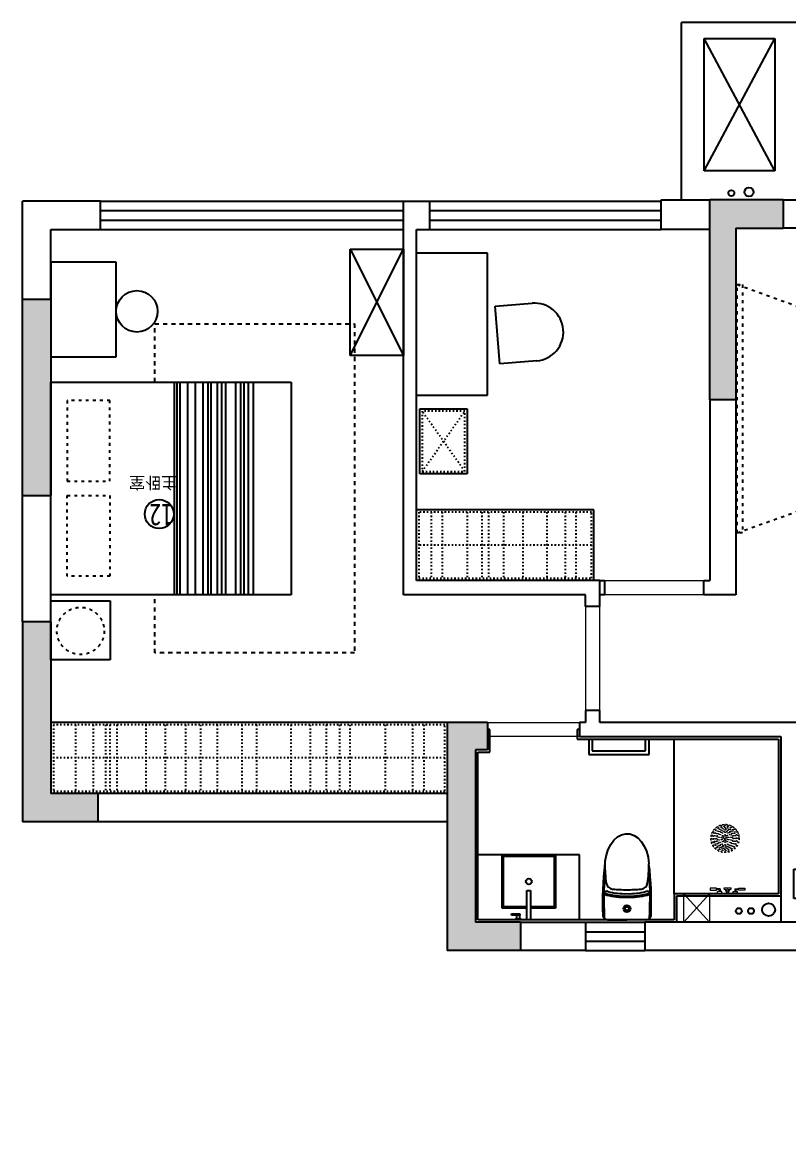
# Model space of a CAD drawing. Header units: inches. Extents: x -50945 to 250244, y -404780 to 18493.
# Drawn here: x 149918 to 156393, y -28350 to -18801 of the extents above; entities that cross this region are included whole.
import ezdxf

# ---------------------------------------------------------------- set-up
doc = ezdxf.new("R2010")
doc.units = ezdxf.units.IN
doc.header["$MEASUREMENT"] = 0
for name, pattern in [('ACAD_ISO03W100', [30, 12, -18]), ('iGo户型优化10', [30, 12, -18]), ('iGo户型优化15', [2, 1, -1])]:
    doc.linetypes.add(name, pattern=pattern)
for name, color, linetype in [('EVH 立面填充', 8, 'Continuous'), ('IBS-003-建筑窗框', 3, 'Continuous'), ('IBS-182-原建筑非承重墙', 150, 'Continuous'), ('IBS-200-原建筑承重墙柱', 200, 'Continuous'), ('IBS-63-原建筑窗', 63, 'Continuous'), ('IDS-030-造型完成面(看线)', 30, 'Continuous'), ('IDS-040-固定高家具', 40, 'Continuous'), ('IFF-31-卫浴洁具', 31, 'Continuous'), ('IFF-51-活动家具', 51, 'Continuous'), ('iGo户型优化', 7, 'Continuous'), ('房间编号', 50, 'Continuous')]:
    doc.layers.add(name, color=color, linetype=linetype)
doc.layers.add('天棚材质标注', color=2, linetype='Continuous', lineweight=5)
doc.layers.add('门', color=65, linetype='Continuous', lineweight=13)
doc.styles.add('ARI', font='', dxfattribs={"width": 0.8, "height": 200})
doc.styles.add('MtXpl_Arial_Unicode_', font='Arial Unicode.ttf')
doc.styles.get('ARI').set_extended_font_data('SimSun')

# ---------------------------------------------------------------- blocks, each defined once
blk = doc.blocks.new('fbgb')
at = {"layer": 'EVH 立面填充'}
h = blk.add_hatch(color=1, dxfattribs=at)
h.dxf.hatch_style = 1
h.paths.add_polyline_path([(53017.3, -120640.2), (53417.3, -120640.2), (53417.3, -120400.2), (52797.3, -120400.2), (52797.3, -122090.2), (53017.3, -122090.2)])
h = blk.add_hatch(color=1, dxfattribs=at)
h.dxf.hatch_style = 1
h.paths.add_polyline_path([(46987.3, -122900.2), (47227.3, -122900.2), (47227.3, -121240.2), (46987.3, -121240.2)])
h = blk.add_hatch(color=1, dxfattribs=at)
h.dxf.hatch_style = 1
h.paths.add_polyline_path([(47227.3, -125420.2), (47227.3, -123970.2), (46987.3, -123970.2), (46987.3, -125660.2), (47627.3, -125660.2), (47627.3, -125420.2)])
h = blk.add_hatch(color=1, dxfattribs=at)
h.dxf.hatch_style = 1
h.paths.add_polyline_path([(50577, -126750.2), (51197, -126750.2), (51197, -126510.2), (50817, -126510.2), (50817, -125050.2), (50917, -125050.2), (50917, -124820.2), (50577, -124820.2)])
at = {"color": 1}
for p, q in [((52800, -126221.4, 0), (52800, -126238.9, 0)), ((52855, -126221.4, 0), (52800, -126221.4, 0)), ((52800, -126221.4, 0), (52800, -126221.4, 0)), ((52855, -126238.9, 0), (52855, -126221.4, 0)), ((52885, -126226.2, 0), (52855, -126226.2, 0)), ((52885, -126226.2, 0), (52885, -126246.2, 0)), ((52917.8, -126229.6, 0), (52917.8, -126219.4, 0)), ((52917.8, -126219.4, 0), (52977.9, -126219.4, 0)), ((52977.9, -126229.2, 0), (52977.9, -126219.4, 0)), ((53009, -126226.2, 0), (53039, -126226.2, 0)), ((53009, -126226.2, 0), (53009, -126246.2, 0)), ((53039, -126238.9, 0), (53039, -126221.4, 0)), ((53039, -126221.4, 0), (53094, -126221.4, 0)), ((53094, -126221.4, 0), (53094, -126238.9, 0)), ((53094, -126221.4, 0), (53094, -126221.4, 0)), ((52800, -126238.9, 0), (52855, -126238.9, 0)), ((52912, -126266.6, 0), (52850, -126266.6, 0)), ((52850, -126266.6, 0), (52850, -126270.2, 0)), ((52912, -126270.2, 0), (52850, -126270.2, 0)), ((52877, -126234.2, 0), (52855, -126234.2, 0)), ((52898.5, -126250.2, 0), (52863.5, -126250.2, 0)), ((52863.5, -126266.6, 0), (52863.5, -126250.2, 0)), ((52888, -126246.2, 0), (52874, -126246.2, 0)), ((52874, -126246.2, 0), (52874, -126250.2, 0)), ((52877, -126234.2, 0), (52877, -126246.2, 0)), ((52888, -126246.2, 0), (52888, -126250.2, 0)), ((52898.5, -126266.6, 0), (52898.5, -126250.2, 0)), ((52912, -126266.6, 0), (52912, -126270.2, 0)), ((52912, -126270.2), (52982, -126270.2)), ((52934.5, -126239, 0), (52929.5, -126239, 0)), ((52934.5, -126239, 0), (52934.2, -126234, 0)), ((52934.5, -126266.6, 0), (52959.5, -126266.6, 0)), ((52934.5, -126266.6, 0), (52934.5, -126270.2, 0)), ((52959.5, -126270.2, 0), (52934.5, -126270.2, 0)), ((52939.5, -126254.8, 0), (52939.5, -126266.6, 0)), ((52954.5, -126254.8, 0), (52954.5, -126266.6, 0)), ((52959.5, -126239, 0), (52959.5, -126234, 0)), ((52964.5, -126239, 0), (52959.5, -126239, 0)), ((52959.5, -126266.6, 0), (52959.5, -126270.2, 0)), ((52982, -126266.6, 0), (53044, -126266.6, 0)), ((52982, -126266.6, 0), (52982, -126270.2, 0)), ((52982, -126270.2, 0), (53044, -126270.2, 0)), ((52995.5, -126266.6, 0), (52995.5, -126250.2, 0)), ((52995.5, -126250.2, 0), (53030.5, -126250.2, 0)), ((53006, -126246.2, 0), (53006, -126250.2, 0)), ((53006, -126246.2, 0), (53020, -126246.2, 0)), ((53017, -126234.2, 0), (53017, -126246.2, 0)), ((53017, -126234.2, 0), (53039, -126234.2, 0)), ((53020, -126246.2, 0), (53020, -126250.2, 0)), ((53030.5, -126266.6, 0), (53030.5, -126250.2, 0)), ((53094, -126238.9, 0), (53039, -126238.9, 0)), ((53044, -126266.6, 0), (53044, -126270.2, 0))]:
    blk.add_line(p, q, dxfattribs=at)
at = {"color": 1, "linetype": 'ACAD_ISO03W100'}
for centre, radius in [((52926.8, -125801.3, 0), 120), ((52926.8, -125801.3, 0), 118), ((52829.8, -125745.3, 0), 3), ((52835.4, -125756.1, 0), 3), ((52847.1, -125755.3, 0), 3), ((52847.6, -125722.1, 0), 3), ((52850.2, -125733.9, 0), 3), ((52861.7, -125736.3, 0), 3), ((52870.3, -125716.4, 0), 3), ((52870.8, -125704.4, 0), 3), ((52871.8, -125740.5, 0), 3), ((52880.8, -125721.7, 0), 3), ((52884.5, -125743.1, 0), 3), ((52891.2, -125727.5, 0), 3), ((52894.2, -125704.7, 0), 3), ((52894.6, -125748.3, 0), 3), ((52897.8, -125693.2, 0), 3), ((52903, -125712.5, 0), 3), ((52904.2, -125754.5, 0), 3), ((52904.5, -125732.9, 0), 3), ((52913.4, -125720.4, 0), 3), ((52917.3, -125740.1, 0), 3), ((52920.3, -125699.6, 0), 3), ((52926.8, -125689.3, 0), 3), ((52926.8, -125709.3, 0), 3), ((52926.8, -125729.3, 0), 3), ((52926.8, -125749.3, 0), 3), ((52936.8, -125720, 0), 3), ((52941.5, -125741.1, 0), 3), ((52946.9, -125701.3, 0), 3), ((52949, -125732.9, 0), 3), ((52949.3, -125754.5, 0), 3), ((52950.6, -125712.5, 0), 3), ((52955.8, -125693.2, 0), 3), ((52959.3, -125726.1, 0), 3), ((52963.4, -125751.3, 0), 3), ((52969.1, -125743.1, 0), 3), ((52972.1, -125710, 0), 3), ((52972.8, -125721.7, 0), 3), ((52979.2, -125738.3, 0), 3), ((52982.8, -125704.4, 0), 3), ((52991.8, -125736.3, 0), 3), ((52994.2, -125724.8, 0), 3), ((52994.8, -125755.6, 0), 3), ((53006, -125722.1, 0), 3), ((53006.5, -125755.3, 0), 3), ((53011.7, -125744.8, 0), 3), ((53023.8, -125745.3, 0), 3), ((52814.8, -125801.3, 0), 3), ((52818.6, -125772.4, 0), 3), ((52818.6, -125830.3, 0), 3), ((52825, -125807.8, 0), 3), ((52826.8, -125781.2, 0), 3), ((52830.1, -125833.9, 0), 3), ((52834.8, -125801.3, 0), 3), ((52837.9, -125777.5, 0), 3), ((52837.9, -125825.2, 0), 3), ((52844.8, -125803, 0), 3), ((52847.1, -125847.3, 0), 3), ((52847.6, -125779.9, 0), 3), ((52848.6, -125826.1, 0), 3), ((52854.8, -125801.3, 0), 3), ((52856.9, -125758.4, 0), 3), ((52858.3, -125779.1, 0), 3), ((52858.3, -125823.6, 0), 3), ((52858.7, -125847.1, 0), 3), ((52865.5, -125810.8, 0), 3), ((52866.6, -125786.6, 0), 3), ((52868.5, -125759, 0), 3), ((52868.5, -125843.7, 0), 3), ((52873.8, -125833.5, 0), 3), ((52876.1, -125789.8, 0), 3), ((52876.1, -125812.9, 0), 3), ((52876.8, -125764.7, 0), 3), ((52886.1, -125768.9, 0), 3), ((52886.1, -125833.8, 0), 3), ((52890.1, -125851.3, 0), 3), ((52896.3, -125791.5, 0), 3), ((52896.3, -125811.2, 0), 3), ((52904.2, -125848.2, 0), 3), ((52904.9, -125804.1, 0), 3), ((52908, -125775.5, 0), 3), ((52908, -125827.2, 0), 3), ((52911, -125786, 0), 3), ((52915.3, -125820.1, 0), 3), ((52916.4, -125795.3, 0), 3), ((52926.8, -125801.3, 0), 5), ((52926.8, -125769.3, 0), 3), ((52926.8, -125813.3, 0), 3), ((52926.8, -125833.3, 0), 3), ((52929, -125779.5, 0), 3), ((52934.3, -125822, 0), 3), ((52937.2, -125795.3, 0), 3), ((52945.3, -125789.4, 0), 3), ((52945.6, -125775.5, 0), 3), ((52945.6, -125827.2, 0), 3), ((52947.6, -125808.4, 0), 3), ((52949.3, -125848.2, 0), 3), ((52957.2, -125791.5, 0), 3), ((52957.2, -125811.2, 0), 3), ((52967.4, -125768.9, 0), 3), ((52967.4, -125833.8, 0), 3), ((52976.8, -125838, 0), 3), ((52977.5, -125789.8, 0), 3), ((52977.5, -125812.9, 0), 3), ((52979.8, -125769.2, 0), 3), ((52985, -125759, 0), 3), ((52985, -125843.7, 0), 3), ((52987, -125816.1, 0), 3), ((52988.1, -125791.9, 0), 3), ((52995.3, -125779.1, 0), 3), ((52995.3, -125823.6, 0), 3), ((52996.7, -125844.2, 0), 3), ((52998.8, -125801.3, 0), 3), ((53005, -125776.6, 0), 3), ((53005.9, -125822.8, 0), 3), ((53006.5, -125847.3, 0), 3), ((53008.8, -125799.7, 0), 3), ((53015.6, -125777.5, 0), 3), ((53015.6, -125825.2, 0), 3), ((53018.2, -125846.6, 0), 3), ((53018.8, -125801.3, 0), 3), ((53023.4, -125768.8, 0), 3), ((53026.8, -125821.4, 0), 3), ((53028.6, -125794.9, 0), 3), ((53035, -125772.4, 0), 3), ((53035, -125830.3, 0), 3), ((53038.8, -125801.3, 0), 3), ((52829.8, -125857.3, 0), 3), ((52841.9, -125857.8, 0), 3), ((52847.6, -125880.5, 0), 3), ((52859.4, -125877.9, 0), 3), ((52861.7, -125866.4, 0), 3), ((52870.8, -125898.3, 0), 3), ((52874.4, -125864.4, 0), 3), ((52880.8, -125881, 0), 3), ((52881.5, -125892.7, 0), 3), ((52884.5, -125859.6, 0), 3), ((52894.3, -125876.6, 0), 3), ((52897.8, -125909.5, 0), 3), ((52903, -125890.2, 0), 3), ((52904.5, -125869.8, 0), 3), ((52906.7, -125901.3, 0), 3), ((52912, -125861.6, 0), 3), ((52916.8, -125882.7, 0), 3), ((52926.8, -125853.3, 0), 3), ((52926.8, -125873.3, 0), 3), ((52926.8, -125893.3, 0), 3), ((52926.8, -125913.3, 0), 3), ((52933.2, -125903.1, 0), 3), ((52936.2, -125862.6, 0), 3), ((52940.1, -125882.3, 0), 3), ((52949, -125869.8, 0), 3), ((52950.6, -125890.2, 0), 3), ((52955.8, -125909.5, 0), 3), ((52958.9, -125854.3, 0), 3), ((52959.4, -125898, 0), 3), ((52962.4, -125875.2, 0), 3), ((52969.1, -125859.6, 0), 3), ((52972.8, -125881, 0), 3), ((52981.7, -125862.2, 0), 3), ((52982.8, -125898.3, 0), 3), ((52983.3, -125886.3, 0), 3), ((52991.8, -125866.4, 0), 3), ((53003.3, -125868.8, 0), 3), ((53006, -125880.5, 0), 3), ((53023.8, -125857.3, 0), 3)]:
    blk.add_circle(centre, radius, dxfattribs=at)
at = {"color": 1}
blk.add_circle((52947, -126239, 0), 9.39, dxfattribs=at)
for centre, radius, start, end in [((52932.7, -126206.6, 0), 27.5, 237.04557, 273.16738), ((52959.3, -126195.4, 0), 38.6, 270.39703, 298.98181), ((52947, -126239, 0), 17.5, 180.00612, 244.62919), ((52947, -126239, 0), 12.5, 180.00612, 0.00612), ((52947, -126239, 0), 17.5, 295.38306, 0.00612)]:
    blk.add_arc(centre, radius, start, end, dxfattribs=at)
at = {"layer": 'IBS-003-建筑窗框', "color": 1, "ltscale": 10}
for p, q in [((47647.3, -120409.2), (50207.3, -120409.2)), ((50427.3, -120410.2), (52387.3, -120410.2)), ((47647.3, -120650.2), (50207.3, -120650.2)), ((50427.3, -120650.2), (52387.3, -120650.2)), ((51747, -126510.2), (52247, -126510.2)), ((51747, -126750.2), (52247, -126750.2))]:
    blk.add_line(p, q, dxfattribs=at)
at = {"layer": 'IBS-182-原建筑非承重墙', "color": 1}
for p, q in [((52557.3, -120400.2), (52557.3, -118899.9)), ((53567.3, -118899.9), (52557.3, -118899.9)), ((52749.4, -119035.1), (53347.5, -119035.1)), ((52749.4, -120153.8), (52749.4, -119035.1)), ((52749.4, -120153.8), (53347.5, -119035.1)), ((53347.5, -120153.8), (52749.4, -119035.1)), ((53347.5, -119035.1), (53347.5, -120153.8)), ((53347.5, -120153.8), (52749.4, -120153.8)), ((52387.3, -120650.2), (52387.3, -120400.2)), ((52387.3, -120400.2), (52797.3, -120400.2)), ((53417.3, -120400.2), (53927.3, -120400.2)), ((47647.3, -120409.2), (46987.3, -120409.2)), ((46987.3, -121240.2), (46987.3, -120410.2)), ((47647.3, -120650.2), (47647.3, -120409.2)), ((50207.3, -120409.2), (50427.3, -120409.2)), ((50207.3, -123740.2), (50207.3, -120410.2)), ((50427.3, -120409.2), (50427.3, -120650.2)), ((47227.3, -121240.2), (47227.3, -120650.2)), ((47227.3, -120650.2), (47647.3, -120650.2)), ((50317.3, -123620.2), (50317.3, -120650.2)), ((50317.3, -120650.2), (50427.3, -120650.2)), ((52797.3, -120650.2), (52387.3, -120650.2)), ((53927.3, -120640.2), (53417.3, -120640.2)), ((52797.3, -122090.2), (52797.3, -123620.2)), ((53017.3, -122090.2), (53017.3, -123740.2)), ((46987.3, -123970.2), (46987.3, -122900.2)), ((47227.3, -123970.2), (47227.3, -122900.2)), ((51867.3, -123620.2), (50317.3, -123620.2)), ((51867.3, -123840.2), (51867.3, -123620.2)), ((51867.3, -123620.2), (51907.3, -123620.2)), ((51867.3, -123740.2), (51867.3, -123620.2)), ((51907.3, -123620.2), (51907.3, -123740.2)), ((52747.3, -123740.2), (52747.3, -123620.2)), ((52747.3, -123620.2), (52797.3, -123620.2)), ((51747.3, -123740.2), (50207.3, -123740.2)), ((51747.3, -123840.2), (51747.3, -123740.2)), ((51907.3, -123740.2), (51867.3, -123740.2)), ((53017.3, -123740.2), (52747.3, -123740.2)), ((51867.3, -123840.2), (51747.3, -123840.2)), ((51867, -124720.2), (51747, -124720.2)), ((51747, -124720.2), (51747, -124820.2)), ((51867, -124820.2), (51867, -124720.2)), ((51747, -124820.2), (51697, -124820.2)), ((51697, -124820.2), (51697, -124940.2)), ((55517, -124820.2), (51867, -124820.2)), ((51697, -124940.2), (53397, -124940.2)), ((53397, -124940.2), (53397, -126510.2)), ((50577, -125420.2), (47627.3, -125420.2)), ((50577, -125660.2), (47627.3, -125660.2)), ((52517, -126290.2), (52517, -126510.2)), ((53397, -126290.2), (52517, -126290.2)), ((51197, -126510.2), (51747, -126510.2)), ((51747, -126510.2), (51747, -126750.2)), ((53627, -126510.2), (52247, -126510.2)), ((52247, -126510.2), (52247, -126750.2)), ((51747, -126750.2), (51197, -126750.2)), ((54707, -126750.2), (52247, -126750.2))]:
    blk.add_line(p, q, dxfattribs=at)
for centre, radius in [((53128.5, -120333.7), 37.5), ((52979.5, -120342.3), 25), ((53042.7, -126415), 25), ((53146.1, -126415), 25), ((53294.2, -126403.6), 55)]:
    blk.add_circle(centre, radius, dxfattribs=at)
at = {"layer": 'IBS-200-原建筑承重墙柱', "color": 1, "ltscale": 0.02}
for p, q in [((52797.3, -122090.2), (52797.3, -120400.2)), ((53417.3, -120400.2), (52797.3, -120400.2)), ((53417.3, -120400.2), (53417.3, -120640.2)), ((53017.3, -120640.2), (53017.3, -122090.2)), ((53017.3, -120640.2), (53417.3, -120640.2)), ((46987.3, -121240.2), (47227.3, -121240.2)), ((46987.3, -122900.2), (46987.3, -121240.2)), ((47227.3, -121240.2), (47227.3, -122900.2)), ((53017.3, -122090.2), (52797.3, -122090.2)), ((46987.3, -122900.2), (47227.3, -122900.2)), ((47227.3, -123970.2), (46987.3, -123970.2)), ((46987.3, -123970.2), (46987.3, -125660.2)), ((47227.3, -123970.2), (47227.3, -125420.2)), ((50917, -124820.2), (50577, -124820.2)), ((50577, -124820.2), (50577, -126750.2)), ((50917, -124820.2), (50917, -125050.2)), ((50917, -125050.2), (50817, -125050.2)), ((50817, -125050.2), (50817, -126510.2)), ((47627.3, -125420.2), (47227.3, -125420.2)), ((47627.3, -125660.2), (47627.3, -125420.2)), ((47627.3, -125660.2), (46987.3, -125660.2)), ((51197, -126510.2), (50817, -126510.2)), ((51197, -126510.2), (51197, -126750.2)), ((51197, -126750.2), (50577, -126750.2))]:
    blk.add_line(p, q, dxfattribs=at)
at = {"layer": 'IBS-63-原建筑窗', "color": 1}
for p, q in [((47647.3, -120489.2), (50207.3, -120489.2)), ((50427.3, -120490.2), (52387.3, -120490.2)), ((47647.3, -120570.2), (50207.3, -120570.2)), ((50427.3, -120570.2), (52387.3, -120570.2)), ((51747, -126590.2), (52247, -126590.2)), ((51747, -126670.2), (52247, -126670.2))]:
    blk.add_line(p, q, dxfattribs=at)
at = {"layer": 'IDS-030-造型完成面(看线)', "color": 1}
for p, q in [((50937, -124880.2), (50917, -124880.2)), ((50937, -125070.2), (50937, -124880.2)), ((51697, -124880.2), (51677, -124880.2)), ((51677, -124880.2), (51677, -124960.2)), ((51677, -124960.2), (53377, -124960.2)), ((53377, -124960.2), (53377, -126270.2)), ((50837, -126490.2), (50837, -125070.2)), ((50837, -125070.2), (50937, -125070.2)), ((53377, -126270.2), (52497, -126270.2)), ((52497, -126270.2), (52497, -126490.2)), ((52497, -126490.2), (50837, -126490.2))]:
    blk.add_line(p, q, dxfattribs=at)
at = {"layer": 'IDS-040-固定高家具', "color": 1}
for p, q in [((50346.5, -122716.7), (50346.5, -122166.7)), ((50346.5, -122166.7), (50746.5, -122166.7)), ((50746.5, -122166.7), (50746.5, -122716.7)), ((50746.5, -122716.7), (50346.5, -122716.7)), ((51817.3, -123020.2), (50317.3, -123020.2)), ((51817.3, -123620.2), (51817.3, -123020.2)), ((50577, -124820.2), (47227.3, -124820.2))]:
    blk.add_line(p, q, dxfattribs=at)
at = {"layer": 'IDS-040-固定高家具', "color": 1, "linetype": 'ACAD_ISO03W100'}
for p, q in [((50726.5, -122186.7), (50366.5, -122186.7)), ((50366.5, -122186.7), (50366.5, -122696.7)), ((50366.5, -122696.7), (50726.5, -122186.7)), ((50726.5, -122696.7), (50366.5, -122186.7)), ((50726.5, -122696.7), (50726.5, -122186.7)), ((50366.5, -122696.7), (50726.5, -122696.7)), ((51797.3, -123040.2), (50337.3, -123040.2)), ((50337.3, -123040.2), (50337.3, -123600.2)), ((50440.7, -123040.2), (50440.7, -123600.2)), ((50535.8, -123040.2), (50535.8, -123600.2)), ((50746, -123040.2), (50746, -123600.2)), ((50869.9, -123040.2), (50869.9, -123600.2)), ((50927.5, -123040.2), (50927.5, -123600.2)), ((51054.2, -123040.2), (51054.2, -123600.2)), ((51215.5, -123040.2), (51215.5, -123600.2)), ((51419.9, -123040.2), (51419.9, -123600.2)), ((51575.5, -123040.2), (51575.5, -123600.2)), ((51664.7, -123040.2), (51664.7, -123600.2)), ((51797.3, -123600.2), (51797.3, -123040.2)), ((51797.3, -123320.2), (50337.3, -123320.2)), ((50337.3, -123600.2), (51797.3, -123600.2)), ((50557, -124840.2), (47247.3, -124840.2)), ((47247.3, -124840.2), (47247.3, -125400.2)), ((47434.4, -124840.2), (47434.4, -125400.2)), ((47583.2, -124840.2), (47583.2, -125400.2)), ((47687.3, -124840.2), (47687.3, -125400.2)), ((47724.4, -124840.2), (47724.4, -125400.2)), ((47783.9, -124840.2), (47783.9, -125400.2)), ((48029.4, -124840.2), (48029.4, -125400.2)), ((48193, -124840.2), (48193, -125400.2)), ((48364, -124840.2), (48364, -125400.2)), ((48490.4, -124840.2), (48490.4, -125400.2)), ((48631.7, -124840.2), (48631.7, -125400.2)), ((48839.9, -124840.2), (48839.9, -125400.2)), ((48966.4, -124840.2), (48966.4, -125400.2)), ((49256.4, -124840.2), (49256.4, -125400.2)), ((49420, -124840.2), (49420, -125400.2)), ((49553.9, -124840.2), (49553.9, -125400.2)), ((49665.4, -124840.2), (49665.4, -125400.2)), ((49754.7, -124840.2), (49754.7, -125400.2)), ((50052.1, -124840.2), (50052.1, -125400.2)), ((50282.7, -124840.2), (50282.7, -125400.2)), ((50379.3, -124840.2), (50379.3, -125400.2)), ((50557, -125400.2), (50557, -124840.2)), ((50557, -125120.2), (47247.3, -125120.2)), ((47247.3, -125400.2), (50557, -125400.2))]:
    blk.add_line(p, q, dxfattribs=at)
at = {"layer": 'IFF-31-卫浴洁具', "color": 1, "ltscale": 0.02}
for p, q in [((51773.8, -124960.2), (51773.8, -125090.2)), ((51803.8, -124960.2), (51803.8, -125060.2)), ((52253.8, -125060.2), (52253.8, -124960.2)), ((52283.8, -125090.2), (52283.8, -124960.2)), ((52497, -126270.2), (52497, -124960.2)), ((51803.8, -125060.2), (52253.8, -125060.2)), ((51773.8, -125090.2), (52283.8, -125090.2)), ((51697, -125940.2), (50837, -125940.2)), ((51697, -126490.2), (51697, -125940.2)), ((51933.5, -126490.2), (52097, -126490.2)), ((52260.5, -126490.2), (52097, -126490.2))]:
    blk.add_line(p, q, dxfattribs=at)
at = {"layer": 'IFF-31-卫浴洁具', "color": 1}
for p, q in [((51042, -126390.2), (51042, -125940.2)), ((51042, -125940.2), (51492, -125940.2)), ((51492, -125940.2), (51492, -126390.2)), ((51252, -126240.2), (51282, -126240.2)), ((51252, -126490.2), (51252, -126240.2)), ((51282, -126240.2), (51282, -126490.2)), ((51252, -126390.2), (51042, -126390.2)), ((51492, -126390.2), (51282, -126390.2)), ((51122, -126439.8), (51192, -126439.8)), ((51122, -126449.8), (51122, -126439.8)), ((51192, -126449.8), (51122, -126449.8)), ((51152, -126480.2), (51202, -126480.2)), ((51152, -126490.2), (51152, -126480.2)), ((51202, -126490.2), (51152, -126490.2)), ((51192, -126450.2), (51162, -126450.2)), ((51162, -126450.2), (51162, -126480.2)), ((51162, -126480.2), (51192, -126480.2)), ((51192, -126439.8), (51192, -126449.8)), ((51192, -126480.2), (51192, -126450.2)), ((51202, -126480.2), (51202, -126490.2)), ((51282, -126490.2), (51252, -126490.2))]:
    blk.add_line(p, q, dxfattribs=at)
at = {"layer": 'IFF-31-卫浴洁具', "color": 1, "ltscale": 0.02}
for radius in [29.6, 16.1]:
    blk.add_circle((52097, -126394.3), radius, dxfattribs=at)
for centre, radius, start, end in [((54468.3, -126335.1), 2577.4, 172.86641, 182.59988), ((56213.4, -126293.2), 4311.6, 176.30057, 182.47118), ((53010.5, -126021.7), 1099.7, 179.65189, 188.29697), ((51183.5, -126021.7), 1099.7, 351.70303, 0.34811), ((49725.7, -126335.1), 2577.4, 357.40012, 7.13359), ((47980.6, -126293.2), 4311.6, 357.52882, 3.69943), ((51981.4, -126169.5), 60, 190.47011, 264.60795), ((52105.2, -124857.1), 1378.2, 264.60795, 269.65911), ((52088.8, -124857.1), 1378.2, 270.34089, 275.39205), ((52212.7, -126169.5), 60, 275.39205, 349.52989), ((51920.6, -126288.2), 18.8, 72.35932, 185.93155), ((51918.6, -126297.5), 18.2, 73.38126, 156.47238), ((51925, -126272.3), 24.1, 62.20328, 161.94045), ((52073.4, -125696.8), 602, 255.61847, 272.25332), ((52073.4, -125696.8), 592, 255.61847, 272.25332), ((52073.4, -125716.3), 552, 255.61847, 272.45753), ((52120.7, -125716.3), 552, 267.54247, 284.38153), ((52120.7, -125696.8), 602, 267.74668, 284.38153), ((52120.7, -125696.8), 592, 267.74668, 284.38153), ((52269, -126272.3), 24.1, 18.05955, 117.79672), ((52273.4, -126288.2), 18.8, 354.06845, 107.64068), ((52275.4, -126297.5), 18.2, 23.52762, 106.61874), ((51933.5, -126450.2), 40, 182.59988, 270), ((52260.5, -126450.2), 40, 270, 357.40012)]:
    blk.add_arc(centre, radius, start, end, dxfattribs=at)
at = {"layer": 'IFF-31-卫浴洁具', "color": 1, "ltscale": 0.02, "extrusion": (0, 0, -1)}
blk.add_ellipse((52097, -126049.5), major_axis=(0, -289.3), ratio=0.648116, start_param=1.570796, end_param=4.592942, dxfattribs=at)
at = {"layer": 'IFF-51-活动家具', "color": 1}
for p, q in [((49757.3, -120815.7), (50207.3, -120815.7)), ((49757.3, -121715.7), (49757.3, -120815.7)), ((49757.3, -121715.7), (50207.3, -120815.7)), ((49757.3, -120815.7), (50207.3, -121715.7)), ((50207.3, -120815.7), (50207.3, -121715.7)), ((50917.3, -120850.2), (50317.3, -120850.2)), ((50917.3, -122050.2), (50917.3, -120850.2)), ((47777.3, -120927.1), (47227.3, -120927.1)), ((47227.3, -120927.1), (47227.3, -121727.1)), ((47777.3, -121727.1), (47777.3, -120927.1)), ((47227.3, -121727.1), (47777.3, -121727.1)), ((50207.3, -121715.7), (49757.3, -121715.7)), ((47227.3, -123740.2), (47227.3, -121940.2)), ((47227.3, -121940.2), (49257.3, -121940.2)), ((48268.2, -121940.2), (48268.2, -123740.2)), ((48292.1, -121940.2), (48292.1, -123740.2)), ((48315.9, -121940.2), (48315.9, -123740.2)), ((48381.5, -121940.2), (48381.5, -123740.2)), ((48447.1, -121940.2), (48447.1, -123740.2)), ((48512.6, -121940.2), (48512.6, -123740.2)), ((48554.4, -121940.2), (48554.4, -123740.2)), ((48578.2, -121940.2), (48578.2, -123740.2)), ((48631.9, -121940.2), (48631.9, -123740.2)), ((48667.7, -121940.2), (48667.7, -123740.2)), ((48703.4, -121940.2), (48703.4, -123740.2)), ((48786.9, -121940.2), (48786.9, -123740.2)), ((48828.6, -121940.2), (48828.6, -123740.2)), ((48858.4, -121940.2), (48858.4, -123740.2)), ((48894.2, -121940.2), (48894.2, -123740.2)), ((48935.9, -121940.2), (48935.9, -123740.2)), ((49257.3, -121940.2), (49257.3, -123740.2)), ((50317.3, -122050.2), (50917.3, -122050.2)), ((49257.3, -123740.2), (47227.3, -123740.2)), ((47227.3, -124290.2), (47227.3, -123790.2)), ((47227.3, -123790.2), (47727.3, -123790.2)), ((47727.3, -123790.2), (47727.3, -124290.2)), ((47727.3, -124290.2), (47227.3, -124290.2))]:
    blk.add_line(p, q, dxfattribs=at)
at = {"layer": 'IFF-51-活动家具', "color": 1, "ltscale": 100}
for p, q in [((50982.9, -121299.7), (51295, -121274)), ((51023.1, -121786.6), (50982.9, -121299.7)), ((51335.2, -121760.8), (51023.1, -121786.6))]:
    blk.add_line(p, q, dxfattribs=at)
at = {"layer": 'IFF-51-活动家具', "color": 1}
blk.add_circle((47953.8, -121342.3), 175, dxfattribs=at)
at = {"layer": 'IFF-51-活动家具', "color": 1, "ltscale": 100}
blk.add_arc((51315.1, -121517.4), 244.3, 274.72175, 94.72175, dxfattribs=at)
at = {"layer": 'iGo户型优化', "color": 1, "linetype": 'iGo户型优化10', "ltscale": 2.2}
for p, q in [((53029.1, -121116.2), (53074.1, -121116.2)), ((53029.1, -123216.2), (53029.1, -121116.2)), ((53029.1, -121116.2), (55962.8, -122166.2)), ((53074.1, -121116.2), (53074.1, -123216.2)), ((53029.1, -123216.2), (55962.8, -122166.2)), ((53074.1, -123216.2), (53029.1, -123216.2))]:
    blk.add_line(p, q, dxfattribs=at)
at = {"layer": 'iGo户型优化', "color": 1, "linetype": 'iGo户型优化15', "ltscale": 35}
for p, q in [((48105, -121940.2), (48105, -121448.1)), ((48105, -121448.1), (49793.9, -121448.1)), ((49793.9, -121448.1), (49793.9, -124232.3)), ((48105, -124232.3), (48105, -123740.2)), ((49793.9, -124232.3), (48105, -124232.3))]:
    blk.add_line(p, q, dxfattribs=at)
at = {"layer": 'iGo户型优化', "color": 1, "linetype": 'iGo户型优化10', "ltscale": 2}
for p, q in [((47365.3, -122097.3), (47365.3, -122779.7)), ((47725.7, -122097.3), (47365.3, -122097.3)), ((47725.7, -122779.7), (47725.7, -122097.3)), ((47365.3, -122779.7), (47725.7, -122779.7)), ((47365.3, -123583.1), (47365.3, -122900.7)), ((47365.3, -122900.7), (47725.7, -122900.7)), ((47725.7, -122900.7), (47725.7, -123583.1)), ((47725.7, -123583.1), (47365.3, -123583.1))]:
    blk.add_line(p, q, dxfattribs=at)
at = {"layer": 'iGo户型优化', "color": 1, "ltscale": 333}
for p, q in [((51052, -126380.2), (51052, -125950.2)), ((51052, -125950.2), (51482, -125950.2)), ((51482, -125950.2), (51482, -126380.2)), ((51252, -126380.2), (51052, -126380.2)), ((51482, -126380.2), (51282, -126380.2))]:
    blk.add_line(p, q, dxfattribs=at)
at = {"layer": 'iGo户型优化', "color": 1, "linetype": 'iGo户型优化10', "ltscale": 2}
blk.add_circle((47477.3, -124045.7), 200, dxfattribs=at)
at = {"layer": 'iGo户型优化', "color": 1}
blk.add_circle((51267, -126165.2), 25, dxfattribs=at)
at = {"layer": '天棚材质标注', "color": 1}
for p, q in [((52578.3, -126270.2), (52795.9, -126270.2)), ((52578.3, -126510.2), (52578.3, -126270.2)), ((52795.9, -126510.2), (52578.3, -126270.2)), ((52578.3, -126510.2), (52795.9, -126270.2)), ((52795.9, -126270.2), (52795.9, -126510.2)), ((52795.9, -126510.2), (52578.3, -126510.2))]:
    blk.add_line(p, q, dxfattribs=at)
at = {"layer": '房间编号', "color": 1}
blk.add_circle((48142.7, -123057.4), 122.5, dxfattribs=at)
at = {"layer": '门', "color": 1, "lineweight": 5}
for p, q in [((51907.3, -123620.2), (52747.3, -123620.2)), ((51907.3, -123740.2), (51907.3, -123620.2)), ((52747.3, -123620.2), (52747.3, -123740.2)), ((52747.3, -123740.2), (51907.3, -123740.2)), ((51867.3, -123840.2), (51747, -123840.2)), ((51747, -123840.2), (51747, -124720.2)), ((51867.3, -124720.2), (51867.3, -123840.2)), ((51747, -124720.2), (51867.3, -124720.2)), ((50917, -124940.2), (50917, -124820.2)), ((50917, -124820.2), (51697, -124820.2)), ((51697, -124820.2), (51697, -124940.2)), ((51697, -124940.2), (50917, -124940.2))]:
    blk.add_line(p, q, dxfattribs=at)
at = {"layer": '房间编号', "color": 1, "style": 'MtXpl_Arial_Unicode_'}
blk.add_text('主卧室', height=100, rotation=180, dxfattribs=at).set_placement((48296.6, -122742.8))
at = {"layer": '房间编号', "color": 1, "style": 'ARI', "width": 0.8}
blk.add_text('12', height=183.75, rotation=180, dxfattribs=at).set_placement((48259.2, -122972.9))
blk = doc.blocks.new('gjmhjm')
at = {"layer": 'EVH 立面填充'}
h = blk.add_hatch(color=3, dxfattribs=at)
h.dxf.hatch_style = 1
h.paths.add_polyline_path([(123788, -122148.7), (124188, -122148.7), (124188, -121908.7), (123568, -121908.7), (123568, -123598.7), (123788, -123598.7)])
h = blk.add_hatch(color=3, dxfattribs=at)
h.dxf.hatch_style = 1
h.paths.add_polyline_path([(129658, -122148.7), (129658, -123598.7), (129878, -123598.7), (129878, -121908.7), (129448, -121908.7), (129448, -122148.7)])
h = blk.add_hatch(color=3, dxfattribs=at)
h.dxf.hatch_style = 1
h.paths.add_polyline_path([(117758, -124408.7), (117998, -124408.7), (117998, -122748.7), (117758, -122748.7)])
h = blk.add_hatch(color=3, dxfattribs=at)
h.dxf.hatch_style = 1
h.paths.add_polyline_path([(131938, -125368.7), (132698, -125368.7), (132698, -125128.7), (131698, -125128.7), (131698, -128158.7), (131938, -128158.7)])
h = blk.add_hatch(color=3, dxfattribs=at)
h.dxf.hatch_style = 1
h.paths.add_polyline_path([(117998, -126928.7), (117998, -125478.7), (117758, -125478.7), (117758, -127168.7), (118398, -127168.7), (118398, -126928.7)])
h = blk.add_hatch(color=3, dxfattribs=at)
h.dxf.hatch_style = 1
h.paths.add_polyline_path([(121347.7, -128258.7), (121967.7, -128258.7), (121967.7, -128018.7), (121587.7, -128018.7), (121587.7, -126558.7), (121687.7, -126558.7), (121687.7, -126328.7), (121347.7, -126328.7)])
h = blk.add_hatch(color=3, dxfattribs=at)
h.dxf.hatch_style = 1
h.paths.add_polyline_path([(128087.7, -128258.7), (128087.7, -128018.7), (127487.7, -128018.7), (127487.7, -126328.7), (127257.7, -126328.7), (127257.7, -128258.7)])
h = blk.add_hatch(color=3, dxfattribs=at)
h.dxf.hatch_style = 1
h.paths.add_polyline_path([(126427.7, -129718.7), (126427.7, -129957), (128087.7, -129957), (128087.7, -129718.7)])
at = {"layer": 'IBS-003-建筑窗框', "color": 3, "ltscale": 10}
for p, q in [((129878, -120408.4), (124338, -120408.4)), ((124338, -120408.4), (124338, -121908.7)), ((129878, -121908.7), (129878, -120408.4)), ((129648, -120648.4), (124578, -120648.4)), ((124578, -120648.4), (124578, -121908.7)), ((129648, -121908.7), (129648, -120648.4)), ((118418, -121917.7), (120978, -121917.7)), ((121198, -121918.7), (123158, -121918.7)), ((130228, -121908.7), (131998, -121908.7)), ((118418, -122158.7), (120978, -122158.7)), ((121198, -122158.7), (123158, -122158.7)), ((131998, -122148.7), (130228, -122148.7)), ((122517.7, -128018.7), (123017.7, -128018.7)), ((125717.7, -128018.7), (126167.7, -128018.7)), ((122517.7, -128258.7), (123017.7, -128258.7)), ((125477.7, -128258.7), (125477.7, -129718.7)), ((126167.7, -128258.7), (125717.7, -128258.7)), ((125717.7, -128258.7), (125717.7, -129718.7)), ((127847.7, -129518.7), (127847.7, -129058.7)), ((128087.7, -129518.7), (128087.7, -129058.7))]:
    blk.add_line(p, q, dxfattribs=at)
at = {"layer": 'IBS-182-原建筑非承重墙', "color": 3}
for p, q in [((123328, -121908.7), (123328, -120408.4)), ((124338, -120408.4), (123328, -120408.4)), ((123520.1, -120543.6), (124118.2, -120543.6)), ((123520.1, -121662.3), (123520.1, -120543.6)), ((123520.1, -121662.3), (124118.2, -120543.6)), ((124118.2, -121662.3), (123520.1, -120543.6)), ((124118.2, -120543.6), (124118.2, -121662.3)), ((124118.2, -121662.3), (123520.1, -121662.3)), ((118418, -121917.7), (117758, -121917.7)), ((117758, -122748.7), (117758, -121918.7)), ((118418, -122158.7), (118418, -121917.7)), ((120978, -121917.7), (121198, -121917.7)), ((120978, -125248.7), (120978, -121918.7)), ((121198, -121917.7), (121198, -122158.7)), ((123158, -122158.7), (123158, -121908.7)), ((123158, -121908.7), (123568, -121908.7)), ((124188, -121908.7), (124698, -121908.7)), ((124698, -122148.7), (124698, -121908.7)), ((129878, -121908.7), (130228, -121908.7)), ((130228, -122148.7), (130228, -121908.7)), ((132698, -121908.7), (131998, -121908.7)), ((131998, -122148.7), (131998, -121908.7)), ((132698, -125128.7), (132698, -121908.7)), ((117998, -122748.7), (117998, -122158.7)), ((117998, -122158.7), (118418, -122158.7)), ((121088, -125128.7), (121088, -122158.7)), ((121088, -122158.7), (121198, -122158.7)), ((123568, -122158.7), (123158, -122158.7)), ((124698, -122148.7), (124188, -122148.7)), ((130228, -122148.7), (129878, -122148.7)), ((131998, -122148.7), (132458, -122148.7)), ((132458, -125128.7), (132458, -122148.7)), ((123568, -123598.7), (123568, -125128.7)), ((123788, -123598.7), (123788, -125248.7)), ((129658, -123598.7), (129658, -125248.7)), ((129878, -123598.7), (129878, -125128.7)), ((117758, -125478.7), (117758, -124408.7)), ((117998, -125478.7), (117998, -124408.7)), ((122638, -125128.7), (121088, -125128.7)), ((122638, -125348.7), (122638, -125128.7)), ((123518, -125248.7), (123518, -125128.7)), ((123518, -125128.7), (123568, -125128.7)), ((129978, -125128.7), (129878, -125128.7)), ((129978, -125248.7), (129978, -125128.7)), ((130858, -125248.7), (130858, -125128.7)), ((131698, -125128.7), (130858, -125128.7)), ((122518, -125248.7), (120978, -125248.7)), ((122518, -125348.7), (122518, -125248.7)), ((123788, -125248.7), (123518, -125248.7)), ((129978, -125248.7), (129658, -125248.7)), ((131698, -125248.7), (130858, -125248.7)), ((122638, -125348.7), (122518, -125348.7)), ((122637.7, -126228.7), (122517.7, -126228.7)), ((122517.7, -126228.7), (122517.7, -126328.7)), ((122637.7, -126328.7), (122637.7, -126228.7)), ((122517.7, -126328.7), (122467.7, -126328.7)), ((122467.7, -126328.7), (122467.7, -126448.7)), ((126287.7, -126328.7), (122637.7, -126328.7)), ((126287.7, -126538.7), (126287.7, -126328.7)), ((128227.7, -126328.7), (127487.7, -126328.7)), ((128227.7, -126328.7), (128227.7, -126448.7)), ((130127.7, -126328.7), (129807.7, -126328.7)), ((129807.7, -126328.7), (129807.7, -126448.7)), ((130127.7, -127918.7), (130127.7, -126328.7)), ((122467.7, -126448.7), (124167.7, -126448.7)), ((124167.7, -126448.7), (124167.7, -128018.7)), ((126167.7, -126448.7), (124397.7, -126448.7)), ((124397.7, -126448.7), (124397.7, -127568.7)), ((126167.7, -126538.7), (126167.7, -126448.7)), ((128227.7, -126448.7), (127487.7, -126448.7)), ((129807.7, -126448.7), (129887.7, -126448.7)), ((129887.7, -126448.7), (129887.7, -129718.7)), ((126287.7, -126538.7), (126167.7, -126538.7)), ((121347.7, -126928.7), (118398, -126928.7)), ((121347.7, -127168.7), (118398, -127168.7)), ((126287.7, -127318.7), (126167.7, -127318.7)), ((126167.7, -127318.7), (126167.7, -128258.7)), ((126287.7, -128018.7), (126287.7, -127318.7)), ((124277.7, -127818.7), (124277.7, -127568.7)), ((124277.7, -127568.7), (124397.7, -127568.7)), ((124397.7, -127818.7), (124397.7, -127568.7)), ((124397.7, -127818.7), (124277.7, -127818.7)), ((124397.7, -127818.7), (124397.7, -128018.7)), ((130227.7, -127918.7), (130127.7, -127918.7)), ((130227.7, -128158.7), (130227.7, -127918.7)), ((131288, -128158.7), (131288, -127918.7)), ((131288, -127918.7), (131698, -127918.7)), ((121967.7, -128018.7), (122517.7, -128018.7)), ((122517.7, -128018.7), (122517.7, -128258.7)), ((124397.7, -128018.7), (123017.7, -128018.7)), ((123017.7, -128018.7), (123017.7, -128258.7)), ((125717.7, -128018.7), (124397.7, -128018.7)), ((125717.7, -128258.7), (125717.7, -128018.7)), ((127257.7, -128018.7), (126287.7, -128018.7)), ((130227.7, -128158.7), (130127.7, -128158.7)), ((130127.7, -128158.7), (130127.7, -129957)), ((131698, -128158.7), (131288, -128158.7)), ((122517.7, -128258.7), (121967.7, -128258.7)), ((125477.7, -128258.7), (123017.7, -128258.7)), ((125717.7, -128258.7), (125477.7, -128258.7)), ((127257.7, -128258.7), (126167.7, -128258.7)), ((127847.7, -128298.7), (127847.7, -128258.7)), ((128087.7, -128298.7), (127847.7, -128298.7)), ((128087.7, -128258.7), (128087.7, -128298.7)), ((125756.2, -129457.4), (125756.1, -129464.2)), ((125756.2, -129457.4), (125756.1, -129464.2)), ((125756.1, -129464.2), (125756.2, -129457.4)), ((125756.2, -129457.4), (125756.1, -129464.2)), ((125756.1, -129464.2), (125756.2, -129457.4)), ((125760.2, -129464.2), (125756.1, -129464.2)), ((125756.1, -129464.2), (125760.2, -129464.2)), ((125798.5, -129464.3), (125756.1, -129464.2)), ((125756.1, -129464.2), (125760.2, -129464.2)), ((125794.4, -129464.3), (125756.1, -129464.2)), ((125792.3, -129401.5), (125756.2, -129401.4)), ((125756.2, -129457.4), (125756.2, -129401.4)), ((125760, -129542.1), (125760.2, -129464.2)), ((125760.2, -129464.2), (125760.1, -129511.7)), ((125760.2, -129464.2), (125760.1, -129511.7)), ((125794.4, -129464.3), (125760.2, -129464.2)), ((125777.4, -129446.5), (125776.9, -129637.8)), ((125819.2, -129401.5), (125792.3, -129401.5)), ((125794.2, -129542.2), (125794.4, -129464.3)), ((125794.3, -129511.8), (125794.4, -129443.8)), ((125794.3, -129511.8), (125794.4, -129464.3)), ((125794.4, -129443.8), (125798.5, -129443.8)), ((125798.5, -129443.8), (125794.4, -129443.8)), ((125794.4, -129443.8), (125794.4, -129464.3)), ((125798.5, -129464.3), (125794.4, -129464.3)), ((125794.4, -129464.3), (125798.5, -129464.3)), ((125798.5, -129443.8), (125798.5, -129464.3)), ((125798.5, -129457.5), (125798.5, -129443.8)), ((125798.5, -129457.5), (125798.5, -129464.3)), ((125798.5, -129464.3), (125798.5, -129457.5)), ((125812.2, -129443.8), (125819.1, -129443.9)), ((125819.2, -129401.5), (125819.1, -129443.9)), ((125819.1, -129406.1), (125970.7, -129406.1)), ((125961.9, -129440.2), (125819.1, -129440.2)), ((125819.1, -129440.2), (125821, -129440.2)), ((125819.1, -129441), (125819.1, -129440.2)), ((125819.1, -129440.2), (125821, -129440.2)), ((125819.1, -129441), (125819.1, -129440.2)), ((125964.5, -129474.4), (125954.3, -129474.4)), ((125961.9, -129440.2), (125961.8, -129464.8)), ((125961.9, -129440.2), (125961.8, -129471.3)), ((125961.9, -129440.2), (125961.8, -129471.3)), ((125961.8, -129464.8), (126004.2, -129465)), ((125962, -129406.1), (125961.9, -129440.2)), ((125962, -129406.1), (125961.9, -129440.2)), ((125961.9, -129440.2), (125961.9, -129423.2)), ((125970.8, -129406.1), (125962, -129406.1)), ((125970.7, -129406.1), (125962, -129406.1)), ((125964.6, -129464.8), (125964.4, -129542.7)), ((125964.5, -129474.4), (125964.4, -129542.7)), ((125964.5, -129474.4), (125964.6, -129464.8)), ((125998.7, -129464.9), (125964.6, -129464.8)), ((125976.9, -129538.2), (126037.1, -129478.2)), ((125998.6, -129516.5), (125998.7, -129464.9)), ((125998.7, -129474.5), (125998.6, -129516.5)), ((125998.6, -129516.5), (125998.7, -129474.5)), ((126037.1, -129478.2), (125998.6, -129516.5)), ((126037.1, -129478.2), (125998.6, -129516.5)), ((125998.7, -129474.5), (125998.7, -129464.9)), ((125998.7, -129464.9), (126024, -129465)), ((125998.7, -129474.5), (125998.7, -129464.9)), ((126186.6, -129475), (125998.7, -129474.5)), ((126004.2, -129474.5), (126004.4, -129403.4)), ((126004.3, -129423.3), (126004.2, -129465)), ((126004.2, -129465), (126004.3, -129423.3)), ((126024, -129465), (126004.2, -129465)), ((126207.1, -129475.1), (126004.2, -129474.5)), ((126004.3, -129423.3), (126004.4, -129403.5)), ((126024, -129465), (126037.1, -129478.2)), ((126033.5, -129474.6), (126024, -129465)), ((126186.6, -129475), (126033.5, -129474.6)), ((126037.1, -129478.2), (126046.3, -129487.4)), ((126046.3, -129487.4), (126037.1, -129478.2)), ((126207.1, -129475.1), (126186.6, -129475)), ((126206.9, -129526.3), (126207.1, -129475.1)), ((126207.1, -129483.5), (126207.1, -129475.1)), ((129559.5, -129405.7), (129559.5, -129718.7)), ((129559.5, -129405.7), (129887.7, -129405.7)), ((129821.2, -129626.1), (129887.7, -129405.7)), ((125872.8, -129542.4), (125681.5, -129541.9)), ((125933.8, -129482.8), (125933.4, -129611)), ((125933.8, -129482.8), (125933.5, -129590.5)), ((125933.7, -129494.8), (125933.5, -129590.5)), ((125964.4, -129547.3), (125964.4, -129542.7)), ((125964.4, -129542.7), (125964.4, -129547.3)), ((125986, -129547.4), (126046.3, -129487.4)), ((125998.5, -129534.9), (125986, -129547.4)), ((125998.5, -129534.9), (126046.3, -129487.4)), ((125998.5, -129542.8), (125998.5, -129534.9)), ((125998.5, -129542.8), (125998.5, -129534.9)), ((125998.5, -129542.8), (125998.5, -129534.9)), ((126206.8, -129560.4), (126159, -129560.3)), ((126159.1, -129526.2), (126206.9, -129526.3)), ((126206.7, -129611.7), (126206.8, -129560.4)), ((126206.7, -129611.7), (126206.8, -129560.4)), ((126206.8, -129591.2), (126206.8, -129560.4)), ((126206.8, -129560.4), (126238.6, -129560.5)), ((126206.8, -129560.4), (126257.6, -129560.6)), ((126206.8, -129560.4), (126238.6, -129560.5)), ((126206.9, -129526.3), (126207, -129495.5)), ((126206.9, -129526.3), (126207, -129495.5)), ((126206.9, -129526.3), (126238.7, -129526.4)), ((126245.9, -129526.4), (126206.9, -129526.3)), ((126245.9, -129526.4), (126206.9, -129526.3)), ((126238.6, -129560.5), (126246.4, -129560.6)), ((128087.7, -129518.7), (127847.7, -129518.7)), ((127847.7, -129518.7), (127847.7, -129718.7)), ((128087.7, -129518.7), (128087.7, -129718.7)), ((125933.5, -129590.5), (125933.4, -129611)), ((125933.4, -129611), (126206.7, -129611.7)), ((125933.4, -129611), (125953.9, -129611)), ((125953.9, -129611), (126186.2, -129611.6)), ((125953.9, -129611), (126186.2, -129611.6)), ((126198.2, -129611.7), (126206.7, -129611.7)), ((129559.5, -129718.7), (129821.2, -129626.1)), ((126427.7, -129718.7), (125477.7, -129718.7)), ((125477.7, -129718.7), (125477.7, -129957)), ((128087.7, -129718.7), (129887.7, -129718.7)), ((129887.7, -129718.7), (129559.5, -129718.7)), ((125477.7, -129957), (126427.7, -129957)), ((128087.7, -129957), (130127.7, -129957))]:
    blk.add_line(p, q, dxfattribs=at)
for centre, radius in [((123750.3, -121850.8), 25), ((123899.2, -121842.2), 37.5), ((123813.4, -127923.5), 25), ((123916.8, -127923.5), 25), ((124064.9, -127912.1), 55), ((125777.1, -129542.1), 34.9), ((127711.8, -129610.3), 55)]:
    blk.add_circle(centre, radius, dxfattribs=at)
for start, end in [(119.17603, 180), (119.17603, 180), (180, 0), (180, 0), (0, 60.52169), (0, 60.52169)]:
    blk.add_arc((125777.1, -129542.1), 34.9, start, end, dxfattribs=at)
for centre, major_axis, start_param, end_param in [((125812.2, -129457.5), (9.66, -9.66), 2.353557, 3.924353), ((125954.2, -129494.9), (14.5, 14.5), 0.78276, 2.353557), ((125983.1, -129423.2), (15, -15), 2.986227, 3.924353), ((125983.1, -129423.2), (15, -15), 0.78276, 2.986227), ((126186.5, -129495.5), (14.5, -14.5), 0.78276, 2.353557), ((125777.1, -129542.1), (12.1, -12.1), 4.709751, 10.992936), ((125981.4, -129542.8), (12.1, -12.1), 3.924353, 7.065946), ((125981.4, -129542.8), (4.6, 4.6), 1.568158, 4.709751), ((126159.1, -129543.2), (12.1, 12.1), 0.78276, 3.924353), ((126242.8, -129534.9), (6.72, 6.72), 1.236418, 3.470695), ((126234.5, -129552), (6.72, 6.72), 4.378011, 6.612288), ((126220.8, -129543.4), (17.5, 17.5), -1.141223, -0.024085), ((125954, -129590.5), (14.5, 14.5), 2.353557, 3.924353), ((126186.3, -129591.1), (14.5, -14.5), 5.495149, 7.065946)]:
    blk.add_ellipse(centre, major_axis=major_axis, ratio=1, start_param=start_param, end_param=end_param, dxfattribs=at)
at = {"layer": 'IBS-182-原建筑非承重墙', "color": 3, "extrusion": (0, 0, -1)}
for start_param, end_param in [(2.358832, 3.929629), (2.358832, 3.929629), (7.071221, 8.642018), (7.071221, 8.642018), (5.500425, 7.071221), (5.500425, 7.071221), (3.929629, 5.500425), (3.929629, 5.500425)]:
    blk.add_ellipse((125777.1, -129542.1), major_axis=(12.1, -12.1), ratio=1, start_param=start_param, end_param=end_param, dxfattribs=at)
at = {"layer": 'IBS-200-原建筑承重墙柱', "color": 3, "ltscale": 0.02}
for p, q in [((123568, -123598.7), (123568, -121908.7)), ((124188, -121908.7), (123568, -121908.7)), ((124188, -121908.7), (124188, -122148.7)), ((129448, -122148.7), (129448, -121908.7)), ((129878, -121908.7), (129448, -121908.7)), ((129878, -123598.7), (129878, -121908.7)), ((123788, -122148.7), (123788, -123598.7)), ((123788, -122148.7), (124188, -122148.7)), ((129658, -122148.7), (129448, -122148.7)), ((129658, -123598.7), (129658, -122148.7)), ((117758, -122748.7), (117998, -122748.7)), ((117758, -124408.7), (117758, -122748.7)), ((117998, -122748.7), (117998, -124408.7)), ((123788, -123598.7), (123568, -123598.7)), ((129878, -123598.7), (129658, -123598.7)), ((117758, -124408.7), (117998, -124408.7)), ((131698, -128158.7), (131698, -125128.7)), ((131698, -125128.7), (132698, -125128.7)), ((132698, -125128.7), (132698, -125368.7)), ((131938, -128158.7), (131938, -125368.7)), ((131938, -125368.7), (132698, -125368.7)), ((117998, -125478.7), (117758, -125478.7)), ((117758, -125478.7), (117758, -127168.7)), ((117998, -125478.7), (117998, -126928.7)), ((121687.7, -126328.7), (121347.7, -126328.7)), ((121347.7, -126328.7), (121347.7, -128258.7)), ((121687.7, -126328.7), (121687.7, -126558.7)), ((127257.7, -126328.7), (127257.7, -128258.7)), ((127487.7, -126328.7), (127257.7, -126328.7)), ((127487.7, -126328.7), (127487.7, -128018.7)), ((121687.7, -126558.7), (121587.7, -126558.7)), ((121587.7, -126558.7), (121587.7, -128018.7)), ((118398, -126928.7), (117998, -126928.7)), ((118398, -127168.7), (118398, -126928.7)), ((118398, -127168.7), (117758, -127168.7)), ((121967.7, -128018.7), (121587.7, -128018.7)), ((121967.7, -128018.7), (121967.7, -128258.7)), ((127487.7, -128018.7), (128087.7, -128018.7)), ((128087.7, -128258.7), (128087.7, -128018.7)), ((131698, -128158.7), (131938, -128158.7)), ((121967.7, -128258.7), (121347.7, -128258.7)), ((128087.7, -128258.7), (127257.7, -128258.7)), ((128087.7, -129718.7), (126427.7, -129718.7)), ((126427.7, -129718.7), (126427.7, -129957)), ((128087.7, -129718.7), (128087.7, -129957)), ((128087.7, -129957), (126427.7, -129957))]:
    blk.add_line(p, q, dxfattribs=at)
at = {"layer": 'IBS-63-原建筑窗', "color": 3}
for p, q in [((129768, -120528.4), (124458, -120528.4)), ((124458, -120528.4), (124458, -121908.7)), ((129768, -121908.7), (129768, -120528.4)), ((118418, -121997.7), (120978, -121997.7)), ((121198, -121998.7), (123158, -121998.7)), ((130228, -121988.7), (131998, -121988.7)), ((118418, -122078.7), (120978, -122078.7)), ((121198, -122078.7), (123158, -122078.7)), ((130228, -122076.3), (131998, -122076.3)), ((122517.7, -128098.7), (123017.7, -128098.7)), ((126167.7, -128098.7), (125717.7, -128098.7)), ((122517.7, -128178.7), (123017.7, -128178.7)), ((126167.7, -128178.7), (125717.7, -128178.7)), ((125557.7, -128258.7), (125557.7, -129718.7)), ((125637.7, -128258.7), (125637.7, -129718.7)), ((127927.7, -129518.7), (127927.7, -129058.7)), ((128007.7, -129518.7), (128007.7, -129058.7))]:
    blk.add_line(p, q, dxfattribs=at)
at = {"layer": '门', "color": 3, "lineweight": 5}
for p, q in [((122638, -125128.7), (123518, -125128.7)), ((122638, -125248.7), (122638, -125128.7)), ((123518, -125128.7), (123518, -125248.7)), ((129978, -125128.7), (130858, -125128.7)), ((129978, -125248.7), (129978, -125128.7)), ((130858, -125128.7), (130858, -125248.7)), ((123518, -125248.7), (122638, -125248.7)), ((130858, -125248.7), (129978, -125248.7)), ((122638, -125348.7), (122517.7, -125348.7)), ((122517.7, -125348.7), (122517.7, -126228.7)), ((122638, -126228.7), (122638, -125348.7)), ((122517.7, -126228.7), (122638, -126228.7)), ((121687.7, -126448.7), (121687.7, -126328.7)), ((121687.7, -126328.7), (122467.7, -126328.7)), ((122467.7, -126328.7), (122467.7, -126448.7)), ((128227.7, -126328.7), (129807.7, -126328.7)), ((128227.7, -126448.7), (128227.7, -126328.7)), ((129807.7, -126328.7), (129807.7, -126448.7)), ((122467.7, -126448.7), (121687.7, -126448.7)), ((129807.7, -126448.7), (128227.7, -126448.7)), ((126287.7, -126538.7), (126167.7, -126538.7)), ((126167.7, -126538.7), (126167.7, -127318.7)), ((126287.7, -127318.7), (126287.7, -126538.7)), ((126167.7, -127318.7), (126287.7, -127318.7)), ((130227.7, -127918.7), (131288, -127918.7)), ((130227.7, -128158.7), (130227.7, -127918.7)), ((131288, -127918.7), (131288, -128158.7)), ((131288, -128158.7), (130227.7, -128158.7)), ((128087.7, -128298.7), (127847.7, -128298.7)), ((127847.7, -128298.7), (127847.7, -129058.7)), ((128087.7, -129058.7), (128087.7, -128298.7)), ((128087.7, -129058.7), (127847.7, -129058.7)), ((127847.7, -129058.7), (128087.7, -129058.7))]:
    blk.add_line(p, q, dxfattribs=at)

msp = doc.modelspace()

# ---------------------------------------------------------------- block references
at = {"layer": '天棚材质标注', "color": 1}
msp.add_blockref('fbgb', (102930.96, 100098.81), dxfattribs=at)
at = {"layer": '天棚材质标注', "color": 6}
msp.add_blockref('gjmhjm', (32160.25, 101607.31), dxfattribs=at)

doc.saveas('drawing.dxf')
